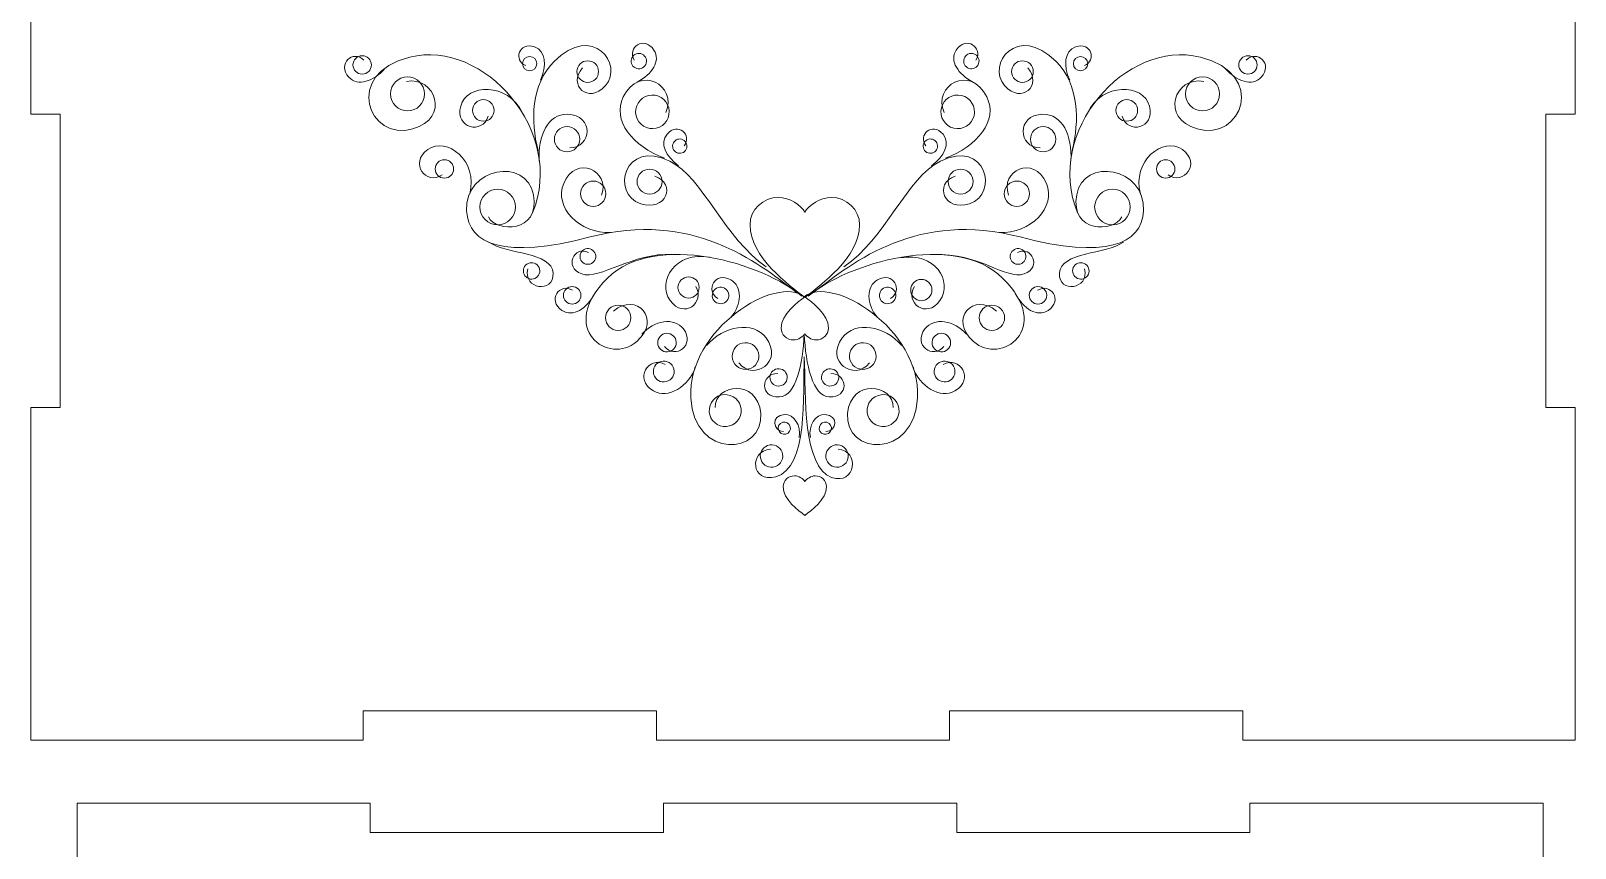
# Model space of a CAD drawing. Header units: millimetres. Extents: x 183 to 502, y -190 to 165.
# Drawn here: x 182.5 to 340.5, y -4.2 to 79.4 of the extents above; entities that cross this region are included whole.
import ezdxf

# ---------------------------------------------------------------- set-up
doc = ezdxf.new("R2010")
doc.units = ezdxf.units.MM
doc.header["$MEASUREMENT"] = 0
doc.layers.add('Camada 1', color=7, linetype='Continuous')

msp = doc.modelspace()

# ---------------------------------------------------------------- linework, layer by layer
at = {"layer": 'Camada 1', "color": 250, "lineweight": 20}
for points in [[(337.5123, 40.8585), (337.5123, 40.8585), (337.5123, 70.8585), (337.5123, 70.8585), (337.5123, 70.8585), (337.5123, 70.8585), (340.5123, 70.8585), (340.5123, 70.8585), (340.5123, 70.8585), (340.5123, 70.8585), (340.5123, 100.8585), (340.5123, 100.8585), (340.5123, 100.8585), (340.5123, 100.8585), (337.5123, 100.8585), (337.5123, 100.8585), (337.5123, 100.8585), (337.5123, 100.8585), (337.5123, 130.8585), (337.5123, 130.8585), (337.5123, 130.8585), (337.5123, 130.8585), (340.5123, 130.8585), (340.5123, 130.8585), (340.5123, 130.8585), (340.5123, 130.8585), (340.5123, 164.8585), (340.5123, 164.8585), (340.5123, 164.8585), (340.5123, 164.8585), (337.5123, 164.8585), (337.5123, 164.8585), (337.5123, 164.8585), (337.5123, 164.8585), (306.5123, 164.8585), (306.5123, 164.8585), (306.5123, 164.8585), (306.5123, 164.8585), (306.5123, 161.8585), (306.5123, 161.8585), (306.5123, 161.8585), (306.5123, 161.8585), (276.5123, 161.8585), (276.5123, 161.8585), (276.5123, 161.8585), (276.5123, 161.8585), (276.5123, 164.8585), (276.5123, 164.8585), (276.5123, 164.8585), (276.5123, 164.8585), (246.5123, 164.8585), (246.5123, 164.8585), (246.5123, 164.8585), (246.5123, 164.8585), (246.5123, 161.8585), (246.5123, 161.8585), (246.5123, 161.8585), (246.5123, 161.8585), (216.5123, 161.8585), (216.5123, 161.8585), (216.5123, 161.8585), (216.5123, 161.8585), (216.5123, 164.8585), (216.5123, 164.8585), (216.5123, 164.8585), (216.5123, 164.8585), (185.5123, 164.8585), (185.5123, 164.8585), (185.5123, 164.8585), (185.5123, 164.8585), (182.5123, 164.8585), (182.5123, 164.8585), (182.5123, 164.8585), (182.5123, 164.8585), (182.5123, 130.8585), (182.5123, 130.8585), (182.5123, 130.8585), (182.5123, 130.8585), (185.5123, 130.8585), (185.5123, 130.8585), (185.5123, 130.8585), (185.5123, 130.8585), (185.5123, 100.8585), (185.5123, 100.8585), (185.5123, 100.8585), (185.5123, 100.8585), (182.5123, 100.8585), (182.5123, 100.8585), (182.5123, 100.8585), (182.5123, 100.8585), (182.5123, 70.8585), (182.5123, 70.8585), (182.5123, 70.8585), (182.5123, 70.8585), (185.5123, 70.8585), (185.5123, 70.8585), (185.5123, 70.8585), (185.5123, 70.8585), (185.5123, 40.8585), (185.5123, 40.8585), (185.5123, 40.8585), (185.5123, 40.8585), (182.5123, 40.8585), (182.5123, 40.8585), (182.5123, 40.8585), (182.5123, 40.8585), (182.5123, 6.8585), (182.5123, 6.8585), (182.5123, 6.8585), (182.5123, 6.8585), (185.5123, 6.8585), (185.5123, 6.8585), (185.5123, 6.8585), (185.5123, 6.8585), (216.5123, 6.8585), (216.5123, 6.8585), (216.5123, 6.8585), (216.5123, 6.8585), (216.5123, 9.8585), (216.5123, 9.8585), (216.5123, 9.8585), (216.5123, 9.8585), (246.5123, 9.8585), (246.5123, 9.8585), (246.5123, 9.8585), (246.5123, 9.8585), (246.5123, 6.8585), (246.5123, 6.8585), (246.5123, 6.8585), (246.5123, 6.8585), (276.5123, 6.8585), (276.5123, 6.8585), (276.5123, 6.8585), (276.5123, 6.8585), (276.5123, 9.8585), (276.5123, 9.8585), (276.5123, 9.8585), (276.5123, 9.8585), (306.5123, 9.8585), (306.5123, 9.8585), (306.5123, 9.8585), (306.5123, 9.8585), (306.5123, 6.8585), (306.5123, 6.8585), (306.5123, 6.8585), (306.5123, 6.8585), (337.5123, 6.8585), (337.5123, 6.8585), (337.5123, 6.8585), (337.5123, 6.8585), (340.5123, 6.8585), (340.5123, 6.8585), (340.5123, 6.8585), (340.5123, 6.8585), (340.5123, 40.8585), (340.5123, 40.8585), (340.5123, 40.8585), (340.5123, 40.8585), (337.5123, 40.8585), (337.5123, 40.8585)], [(334.2402, -89.5848), (334.2402, -89.5848), (337.2402, -89.5848), (337.2402, -89.5848), (337.2402, -89.5848), (337.2402, -89.5848), (337.2402, -59.5848), (337.2402, -59.5848), (337.2402, -59.5848), (337.2402, -59.5848), (334.2402, -59.5848), (334.2402, -59.5848), (334.2402, -59.5848), (334.2402, -59.5848), (334.2402, -29.5848), (334.2402, -29.5848), (334.2402, -29.5848), (334.2402, -29.5848), (337.2402, -29.5848), (337.2402, -29.5848), (337.2402, -29.5848), (337.2402, -29.5848), (337.2402, 0.4152), (337.2402, 0.4152), (337.2402, 0.4152), (337.2402, 0.4152), (334.2402, 0.4152), (334.2402, 0.4152), (334.2402, 0.4152), (334.2402, 0.4152), (307.2402, 0.4152), (307.2402, 0.4152), (307.2402, 0.4152), (307.2402, 0.4152), (307.2402, -2.5848), (307.2402, -2.5848), (307.2402, -2.5848), (307.2402, -2.5848), (277.2402, -2.5848), (277.2402, -2.5848), (277.2402, -2.5848), (277.2402, -2.5848), (277.2402, 0.4152), (277.2402, 0.4152), (277.2402, 0.4152), (277.2402, 0.4152), (247.2402, 0.4152), (247.2402, 0.4152), (247.2402, 0.4152), (247.2402, 0.4152), (247.2402, -2.5848), (247.2402, -2.5848), (247.2402, -2.5848), (247.2402, -2.5848), (217.2402, -2.5848), (217.2402, -2.5848), (217.2402, -2.5848), (217.2402, -2.5848), (217.2402, 0.4152), (217.2402, 0.4152), (217.2402, 0.4152), (217.2402, 0.4152), (190.2402, 0.4152), (190.2402, 0.4152), (190.2402, 0.4152), (190.2402, 0.4152), (187.2402, 0.4152), (187.2402, 0.4152), (187.2402, 0.4152), (187.2402, 0.4152), (187.2402, -29.5848), (187.2402, -29.5848), (187.2402, -29.5848), (187.2402, -29.5848), (190.2402, -29.5848), (190.2402, -29.5848), (190.2402, -29.5848), (190.2402, -29.5848), (190.2402, -59.5848), (190.2402, -59.5848), (190.2402, -59.5848), (190.2402, -59.5848), (187.2402, -59.5848), (187.2402, -59.5848), (187.2402, -59.5848), (187.2402, -59.5848), (187.2402, -89.5848), (187.2402, -89.5848), (187.2402, -89.5848), (187.2402, -89.5848), (190.2402, -89.5848), (190.2402, -89.5848), (190.2402, -89.5848), (190.2402, -89.5848), (190.2402, -119.5849), (190.2402, -119.5849), (190.2402, -119.5849), (190.2402, -119.5849), (187.2402, -119.5849), (187.2402, -119.5849), (187.2402, -119.5849), (187.2402, -119.5849), (187.2402, -149.5849), (187.2402, -149.5849), (187.2402, -149.5849), (187.2402, -149.5849), (190.2402, -149.5849), (190.2402, -149.5849), (190.2402, -149.5849), (190.2402, -149.5849), (217.2402, -149.5849), (217.2402, -149.5849), (217.2402, -149.5849), (217.2402, -149.5849), (217.2402, -146.5849), (217.2402, -146.5849), (217.2402, -146.5849), (217.2402, -146.5849), (247.2402, -146.5849), (247.2402, -146.5849), (247.2402, -146.5849), (247.2402, -146.5849), (247.2402, -149.5849), (247.2402, -149.5849), (247.2402, -149.5849), (247.2402, -149.5849), (277.2402, -149.5849), (277.2402, -149.5849), (277.2402, -149.5849), (277.2402, -149.5849), (277.2402, -146.5849), (277.2402, -146.5849), (277.2402, -146.5849), (277.2402, -146.5849), (307.2402, -146.5849), (307.2402, -146.5849), (307.2402, -146.5849), (307.2402, -146.5849), (307.2402, -149.5849), (307.2402, -149.5849), (307.2402, -149.5849), (307.2402, -149.5849), (334.2402, -149.5849), (334.2402, -149.5849), (334.2402, -149.5849), (334.2402, -149.5849), (337.2402, -149.5849), (337.2402, -149.5849), (337.2402, -149.5849), (337.2402, -149.5849), (337.2402, -119.5849), (337.2402, -119.5849), (337.2402, -119.5849), (337.2402, -119.5849), (334.2402, -119.5849), (334.2402, -119.5849), (334.2402, -119.5849), (334.2402, -119.5849), (334.2402, -89.5848), (334.2402, -89.5848)]]:
    msp.add_open_spline(points, degree=3, knots=[0, 0, 0, 0, 0.02439024, 0.02439024, 0.02439024, 0.02439024, 0.04878049, 0.04878049, 0.04878049, 0.04878049, 0.07317073, 0.07317073, 0.07317073, 0.07317073, 0.09756098, 0.09756098, 0.09756098, 0.09756098, 0.12195122, 0.12195122, 0.12195122, 0.12195122, 0.14634146, 0.14634146, 0.14634146, 0.14634146, 0.17073171, 0.17073171, 0.17073171, 0.17073171, 0.19512195, 0.19512195, 0.19512195, 0.19512195, 0.2195122, 0.2195122, 0.2195122, 0.2195122, 0.24390244, 0.24390244, 0.24390244, 0.24390244, 0.26829268, 0.26829268, 0.26829268, 0.26829268, 0.29268293, 0.29268293, 0.29268293, 0.29268293, 0.31707317, 0.31707317, 0.31707317, 0.31707317, 0.34146341, 0.34146341, 0.34146341, 0.34146341, 0.36585366, 0.36585366, 0.36585366, 0.36585366, 0.3902439, 0.3902439, 0.3902439, 0.3902439, 0.41463415, 0.41463415, 0.41463415, 0.41463415, 0.43902439, 0.43902439, 0.43902439, 0.43902439, 0.46341463, 0.46341463, 0.46341463, 0.46341463, 0.48780488, 0.48780488, 0.48780488, 0.48780488, 0.51219512, 0.51219512, 0.51219512, 0.51219512, 0.53658537, 0.53658537, 0.53658537, 0.53658537, 0.56097561, 0.56097561, 0.56097561, 0.56097561, 0.58536585, 0.58536585, 0.58536585, 0.58536585, 0.6097561, 0.6097561, 0.6097561, 0.6097561, 0.63414634, 0.63414634, 0.63414634, 0.63414634, 0.65853659, 0.65853659, 0.65853659, 0.65853659, 0.68292683, 0.68292683, 0.68292683, 0.68292683, 0.70731707, 0.70731707, 0.70731707, 0.70731707, 0.73170732, 0.73170732, 0.73170732, 0.73170732, 0.75609756, 0.75609756, 0.75609756, 0.75609756, 0.7804878, 0.7804878, 0.7804878, 0.7804878, 0.80487805, 0.80487805, 0.80487805, 0.80487805, 0.82926829, 0.82926829, 0.82926829, 0.82926829, 0.85365854, 0.85365854, 0.85365854, 0.85365854, 0.87804878, 0.87804878, 0.87804878, 0.87804878, 0.90243902, 0.90243902, 0.90243902, 0.90243902, 0.92682927, 0.92682927, 0.92682927, 0.92682927, 0.95121951, 0.95121951, 0.95121951, 0.95121951, 1, 1, 1, 1], dxfattribs=at)
at = {"layer": 'Camada 1', "color": 175, "lineweight": 9}
for points, knots in [([(234.4039, 67.1656), (233.6407, 70.1738), (233.6594, 73.8582), (236.0484, 76.2567), (236.0484, 76.2567), (240.0101, 80.2341), (243.2063, 75.9275), (241.3047, 73.7938), (241.3047, 73.7938), (239.5371, 71.8105), (237.4227, 73.8486), (238.94, 75.612)], [0, 0, 0, 0, 0.25, 0.25, 0.25, 0.25, 0.5, 0.5, 0.5, 0.5, 1, 1, 1, 1]), ([(289.0436, 67.1656), (289.8063, 70.1738), (289.7879, 73.8582), (287.3988, 76.2567), (287.3988, 76.2567), (283.4373, 80.2341), (280.2409, 75.9275), (282.1423, 73.7938), (282.1423, 73.7938), (283.9099, 71.8105), (286.0245, 73.8486), (284.5072, 75.612)], [0, 0, 0, 0, 0.25, 0.25, 0.25, 0.25, 0.5, 0.5, 0.5, 0.5, 1, 1, 1, 1]), ([(218.7333, 75.5251), (217.561, 74.2239), (215.9707, 73.6514), (215.0565, 74.6425), (215.0565, 74.6425), (213.7801, 76.0264), (215.5161, 77.4738), (216.5945, 76.3975)], [0, 0, 0, 0, 0.33333333, 0.33333333, 0.33333333, 0.33333333, 1, 1, 1, 1]), ([(233.844, 60.7801), (237.251, 69.0512), (228.9122, 78.5765), (221.2802, 76.6984), (221.2802, 76.6984), (214.3929, 75.0033), (217.0396, 68.0423), (221.5931, 69.35), (221.5931, 69.35), (225.467, 70.4627), (223.8669, 74.7814), (220.9385, 74.2122)], [0, 0, 0, 0, 0.25, 0.25, 0.25, 0.25, 0.5, 0.5, 0.5, 0.5, 1, 1, 1, 1]), ([(234.6427, 74.3546), (235.3061, 75.8044), (235.2095, 77.3401), (234.0509, 77.7455), (234.0509, 77.7455), (232.4332, 78.3118), (231.8516, 76.338), (233.1407, 75.8262)], [0, 0, 0, 0, 0.33333333, 0.33333333, 0.33333333, 0.33333333, 1, 1, 1, 1]), ([(244.5505, 74.1492), (246.0623, 74.9477), (246.9845, 76.316), (246.2647, 77.4184), (246.2647, 77.4184), (245.2601, 78.9573), (243.475, 77.6601), (244.236, 76.382)], [0, 0, 0, 0, 0.33333333, 0.33333333, 0.33333333, 0.33333333, 1, 1, 1, 1]), ([(278.8969, 74.1492), (277.3851, 74.9477), (276.4627, 76.316), (277.1823, 77.4184), (277.1823, 77.4184), (278.1872, 78.9573), (279.9723, 77.6601), (279.2113, 76.382)], [0, 0, 0, 0, 0.33333333, 0.33333333, 0.33333333, 0.33333333, 1, 1, 1, 1]), ([(289.6031, 60.7801), (286.1962, 69.0512), (294.5352, 78.5765), (302.1669, 76.6984), (302.1669, 76.6984), (309.0546, 75.0033), (306.4077, 68.0423), (301.8541, 69.35), (301.8541, 69.35), (297.9802, 70.4627), (299.5804, 74.7814), (302.5087, 74.2122)], [0, 0, 0, 0, 0.25, 0.25, 0.25, 0.25, 0.5, 0.5, 0.5, 0.5, 1, 1, 1, 1]), ([(288.8045, 74.3546), (288.1411, 75.8044), (288.2375, 77.3401), (289.3963, 77.7455), (289.3963, 77.7455), (291.014, 78.3118), (291.5958, 76.338), (290.3067, 75.8262)], [0, 0, 0, 0, 0.33333333, 0.33333333, 0.33333333, 0.33333333, 1, 1, 1, 1]), ([(304.7138, 75.5251), (305.886, 74.2239), (307.4763, 73.6514), (308.3907, 74.6425), (308.3907, 74.6425), (309.6674, 76.0264), (307.9313, 77.4738), (306.8527, 76.3975)], [0, 0, 0, 0, 0.33333333, 0.33333333, 0.33333333, 0.33333333, 1, 1, 1, 1]), ([(216.4088, 74.9637), (216.9268, 74.9637), (217.3492, 75.3863), (217.3492, 75.9042), (217.3492, 75.9042), (217.3492, 76.4222), (216.9268, 76.8446), (216.4088, 76.8446), (216.4088, 76.8446), (215.8908, 76.8446), (215.4683, 76.4222), (215.4683, 75.9042), (215.4683, 75.9042), (215.4683, 75.3863), (215.8908, 74.9637), (216.4088, 74.9637)], [0, 0, 0, 0, 0.2, 0.2, 0.2, 0.2, 0.4, 0.4, 0.4, 0.4, 0.6, 0.6, 0.6, 0.6, 1, 1, 1, 1]), ([(233.5401, 75.2988), (233.9436, 75.2988), (234.2728, 75.6279), (234.2728, 76.0314), (234.2728, 76.0314), (234.2728, 76.435), (233.9436, 76.7641), (233.5401, 76.7641), (233.5401, 76.7641), (233.1366, 76.7641), (232.8074, 76.435), (232.8074, 76.0314), (232.8074, 76.0314), (232.8074, 75.6279), (233.1366, 75.2988), (233.5401, 75.2988)], [0, 0, 0, 0, 0.2, 0.2, 0.2, 0.2, 0.4, 0.4, 0.4, 0.4, 0.6, 0.6, 0.6, 0.6, 1, 1, 1, 1]), ([(239.4851, 74.1072), (240.0952, 74.1072), (240.593, 74.6049), (240.593, 75.2151), (240.593, 75.2151), (240.593, 75.8254), (240.0952, 76.323), (239.4851, 76.323), (239.4851, 76.323), (238.8749, 76.323), (238.3771, 75.8254), (238.3771, 75.2151), (238.3771, 75.2151), (238.3771, 74.6049), (238.8749, 74.1072), (239.4851, 74.1072)], [0, 0, 0, 0, 0.2, 0.2, 0.2, 0.2, 0.4, 0.4, 0.4, 0.4, 0.6, 0.6, 0.6, 0.6, 1, 1, 1, 1]), ([(247.3561, 66.3506), (244.0956, 67.596), (241.937, 70.2184), (243.1234, 72.6293), (243.1234, 72.6293), (244.7799, 75.9955), (248.7168, 73.8069), (247.4899, 71.0295)], [0, 0, 0, 0, 0.33333333, 0.33333333, 0.33333333, 0.33333333, 1, 1, 1, 1]), ([(245.1887, 76.9181), (244.8447, 77.1827), (244.3515, 77.1183), (244.0869, 76.7745), (244.0869, 76.7745), (243.8223, 76.4306), (243.8866, 75.9373), (244.2305, 75.6727), (244.2305, 75.6727), (244.5744, 75.4082), (245.0678, 75.4723), (245.3324, 75.8164), (245.3324, 75.8164), (245.5969, 76.1603), (245.5327, 76.6535), (245.1887, 76.9181)], [0, 0, 0, 0, 0.2, 0.2, 0.2, 0.2, 0.4, 0.4, 0.4, 0.4, 0.6, 0.6, 0.6, 0.6, 1, 1, 1, 1]), ([(276.0913, 66.3506), (279.3515, 67.596), (281.5104, 70.2184), (280.3237, 72.6293), (280.3237, 72.6293), (278.6674, 75.9955), (274.7306, 73.8069), (275.9574, 71.0295)], [0, 0, 0, 0, 0.33333333, 0.33333333, 0.33333333, 0.33333333, 1, 1, 1, 1]), ([(278.2585, 76.9181), (278.6024, 77.1827), (279.0957, 77.1183), (279.3603, 76.7745), (279.3603, 76.7745), (279.6249, 76.4306), (279.5607, 75.9373), (279.2168, 75.6727), (279.2168, 75.6727), (278.873, 75.4082), (278.3797, 75.4723), (278.1147, 75.8164), (278.1147, 75.8164), (277.8501, 76.1603), (277.9147, 76.6535), (278.2585, 76.9181)], [0, 0, 0, 0, 0.2, 0.2, 0.2, 0.2, 0.4, 0.4, 0.4, 0.4, 0.6, 0.6, 0.6, 0.6, 1, 1, 1, 1]), ([(283.9621, 74.1072), (284.5725, 74.1072), (285.0702, 74.6049), (285.0702, 75.2151), (285.0702, 75.2151), (285.0702, 75.8254), (284.5725, 76.323), (283.9621, 76.323), (283.9621, 76.323), (283.3521, 76.323), (282.8544, 75.8254), (282.8544, 75.2151), (282.8544, 75.2151), (282.8544, 74.6049), (283.3521, 74.1072), (283.9621, 74.1072)], [0, 0, 0, 0, 0.2, 0.2, 0.2, 0.2, 0.4, 0.4, 0.4, 0.4, 0.6, 0.6, 0.6, 0.6, 1, 1, 1, 1]), ([(289.9071, 75.2988), (290.3107, 75.2988), (290.6398, 75.6279), (290.6398, 76.0314), (290.6398, 76.0314), (290.6398, 76.435), (290.3107, 76.7641), (289.9071, 76.7641), (289.9071, 76.7641), (289.5038, 76.7641), (289.1747, 76.435), (289.1747, 76.0314), (289.1747, 76.0314), (289.1747, 75.6279), (289.5038, 75.2988), (289.9071, 75.2988)], [0, 0, 0, 0, 0.2, 0.2, 0.2, 0.2, 0.4, 0.4, 0.4, 0.4, 0.6, 0.6, 0.6, 0.6, 1, 1, 1, 1]), ([(307.0384, 74.9637), (307.5564, 74.9637), (307.9792, 75.3863), (307.9792, 75.9042), (307.9792, 75.9042), (307.9792, 76.4222), (307.5564, 76.8446), (307.0384, 76.8446), (307.0384, 76.8446), (306.5204, 76.8446), (306.098, 76.4222), (306.098, 75.9042), (306.098, 75.9042), (306.098, 75.3863), (306.5204, 74.9637), (307.0384, 74.9637)], [0, 0, 0, 0, 0.2, 0.2, 0.2, 0.2, 0.4, 0.4, 0.4, 0.4, 0.6, 0.6, 0.6, 0.6, 1, 1, 1, 1]), ([(221.0517, 71.1945), (222.0112, 71.1945), (222.7936, 71.977), (222.7936, 72.9364), (222.7936, 72.9364), (222.7936, 73.8958), (222.0112, 74.6784), (221.0517, 74.6784), (221.0517, 74.6784), (220.0923, 74.6784), (219.3099, 73.8958), (219.3099, 72.9364), (219.3099, 72.9364), (219.3099, 71.977), (220.0923, 71.1945), (221.0517, 71.1945)], [0, 0, 0, 0, 0.2, 0.2, 0.2, 0.2, 0.4, 0.4, 0.4, 0.4, 0.6, 0.6, 0.6, 0.6, 1, 1, 1, 1]), ([(302.3956, 71.1945), (303.3551, 71.1945), (304.1376, 71.977), (304.1376, 72.9364), (304.1376, 72.9364), (304.1376, 73.8958), (303.3551, 74.6784), (302.3956, 74.6784), (302.3956, 74.6784), (301.4361, 74.6784), (300.6535, 73.8958), (300.6535, 72.9364), (300.6535, 72.9364), (300.6535, 71.977), (301.4361, 71.1945), (302.3956, 71.1945)], [0, 0, 0, 0, 0.2, 0.2, 0.2, 0.2, 0.4, 0.4, 0.4, 0.4, 0.6, 0.6, 0.6, 0.6, 1, 1, 1, 1]), ([(232.8073, 70.994), (231.3475, 74.1419), (227.0767, 74.0149), (226.4876, 71.6816), (226.4876, 71.6816), (225.8984, 69.3484), (228.7316, 68.7822), (229.286, 70.6492)], [0, 0, 0, 0, 0.33333333, 0.33333333, 0.33333333, 0.33333333, 1, 1, 1, 1]), ([(244.4376, 70.7053), (244.2178, 71.6278), (244.7874, 72.5536), (245.7098, 72.7733), (245.7098, 72.7733), (246.6323, 72.9931), (247.5581, 72.4235), (247.7778, 71.5011), (247.7778, 71.5011), (247.9976, 70.5786), (247.4282, 69.6528), (246.5057, 69.4331), (246.5057, 69.4331), (245.5832, 69.2133), (244.6574, 69.7829), (244.4376, 70.7053)], [0, 0, 0, 0, 0.2, 0.2, 0.2, 0.2, 0.4, 0.4, 0.4, 0.4, 0.6, 0.6, 0.6, 0.6, 1, 1, 1, 1]), ([(279.0096, 70.7053), (279.2296, 71.6278), (278.6598, 72.5536), (277.7374, 72.7733), (277.7374, 72.7733), (276.8149, 72.9931), (275.8893, 72.4235), (275.6694, 71.5011), (275.6694, 71.5011), (275.4494, 70.5786), (276.0192, 69.6528), (276.9416, 69.4331), (276.9416, 69.4331), (277.8641, 69.2133), (278.7901, 69.7829), (279.0096, 70.7053)], [0, 0, 0, 0, 0.2, 0.2, 0.2, 0.2, 0.4, 0.4, 0.4, 0.4, 0.6, 0.6, 0.6, 0.6, 1, 1, 1, 1]), ([(290.6398, 70.994), (292.0998, 74.1419), (296.3705, 74.0149), (296.9598, 71.6816), (296.9598, 71.6816), (297.5491, 69.3484), (294.7157, 68.7822), (294.1614, 70.6492)], [0, 0, 0, 0, 0.33333333, 0.33333333, 0.33333333, 0.33333333, 1, 1, 1, 1]), ([(228.8055, 70.1475), (229.4157, 70.1475), (229.9134, 70.6452), (229.9134, 71.2554), (229.9134, 71.2554), (229.9134, 71.8656), (229.4157, 72.3633), (228.8055, 72.3633), (228.8055, 72.3633), (228.1953, 72.3633), (227.6975, 71.8656), (227.6975, 71.2554), (227.6975, 71.2554), (227.6975, 70.6452), (228.1953, 70.1475), (228.8055, 70.1475)], [0, 0, 0, 0, 0.2, 0.2, 0.2, 0.2, 0.4, 0.4, 0.4, 0.4, 0.6, 0.6, 0.6, 0.6, 1, 1, 1, 1]), ([(294.6419, 70.1475), (295.252, 70.1475), (295.7497, 70.6452), (295.7497, 71.2554), (295.7497, 71.2554), (295.7497, 71.8656), (295.252, 72.3633), (294.6419, 72.3633), (294.6419, 72.3633), (294.0315, 72.3633), (293.5339, 71.8656), (293.5339, 71.2554), (293.5339, 71.2554), (293.5339, 70.6452), (294.0315, 70.1475), (294.6419, 70.1475)], [0, 0, 0, 0, 0.2, 0.2, 0.2, 0.2, 0.4, 0.4, 0.4, 0.4, 0.6, 0.6, 0.6, 0.6, 1, 1, 1, 1]), ([(234.5254, 66.0687), (234.3688, 68.6519), (235.4129, 70.9205), (237.4045, 70.857), (237.4045, 70.857), (240.1849, 70.7683), (239.9113, 67.4396), (237.6601, 67.4183)], [0, 0, 0, 0, 0.33333333, 0.33333333, 0.33333333, 0.33333333, 1, 1, 1, 1]), ([(237.3701, 67.0065), (238.0841, 67.0065), (238.6665, 67.5888), (238.6665, 68.3029), (238.6665, 68.3029), (238.6665, 69.0171), (238.0841, 69.5994), (237.3701, 69.5994), (237.3701, 69.5994), (236.6559, 69.5994), (236.0736, 69.0171), (236.0736, 68.3029), (236.0736, 68.3029), (236.0736, 67.5888), (236.6559, 67.0065), (237.3701, 67.0065)], [0, 0, 0, 0, 0.2, 0.2, 0.2, 0.2, 0.4, 0.4, 0.4, 0.4, 0.6, 0.6, 0.6, 0.6, 1, 1, 1, 1]), ([(248.7857, 65.593), (247.4873, 66.5186), (246.805, 67.8974), (247.6067, 68.827), (247.6067, 68.827), (248.7259, 70.1248), (250.215, 68.7045), (249.3531, 67.6175)], [0, 0, 0, 0, 0.33333333, 0.33333333, 0.33333333, 0.33333333, 1, 1, 1, 1]), ([(274.6616, 65.593), (275.9598, 66.5186), (276.6424, 67.8974), (275.8407, 68.827), (275.8407, 68.827), (274.7214, 70.1248), (273.2324, 68.7045), (274.0943, 67.6175)], [0, 0, 0, 0, 0.33333333, 0.33333333, 0.33333333, 0.33333333, 1, 1, 1, 1]), ([(288.9221, 66.0687), (289.0783, 68.6519), (288.0343, 70.9205), (286.0428, 70.857), (286.0428, 70.857), (283.2624, 70.7683), (283.5357, 67.4396), (285.787, 67.4183)], [0, 0, 0, 0, 0.33333333, 0.33333333, 0.33333333, 0.33333333, 1, 1, 1, 1]), ([(286.0771, 67.0065), (286.7911, 67.0065), (287.3737, 67.5888), (287.3737, 68.3029), (287.3737, 68.3029), (287.3737, 69.0171), (286.7911, 69.5994), (286.0771, 69.5994), (286.0771, 69.5994), (285.363, 69.5994), (284.7809, 69.0171), (284.7809, 68.3029), (284.7809, 68.3029), (284.7809, 67.5888), (285.363, 67.0065), (286.0771, 67.0065)], [0, 0, 0, 0, 0.2, 0.2, 0.2, 0.2, 0.4, 0.4, 0.4, 0.4, 0.6, 0.6, 0.6, 0.6, 1, 1, 1, 1]), ([(227.4089, 62.7167), (228.3239, 66.0639), (225.072, 68.6427), (223.1167, 67.2398), (223.1167, 67.2398), (221.1615, 65.8368), (222.9613, 63.5767), (224.5892, 64.6458)], [0, 0, 0, 0, 0.33333333, 0.33333333, 0.33333333, 0.33333333, 1, 1, 1, 1]), ([(257.7499, 55.2673), (253.4728, 58.1278), (251.3131, 64.3763), (247.8736, 66.0585), (247.8736, 66.0585), (243.2023, 68.3433), (241.8414, 62.7414), (244.903, 61.7054), (244.903, 61.7054), (247.4859, 60.8314), (248.6195, 63.7759), (246.3542, 64.5304)], [0, 0, 0, 0, 0.25, 0.25, 0.25, 0.25, 0.5, 0.5, 0.5, 0.5, 1, 1, 1, 1]), ([(248.5391, 68.2311), (248.8897, 68.4331), (249.3376, 68.3124), (249.5396, 67.9618), (249.5396, 67.9618), (249.7416, 67.6111), (249.6208, 67.1633), (249.2702, 66.9613), (249.2702, 66.9613), (248.9196, 66.7594), (248.4717, 66.88), (248.2697, 67.2308), (248.2697, 67.2308), (248.0677, 67.5814), (248.1885, 68.0293), (248.5391, 68.2311)], [0, 0, 0, 0, 0.2, 0.2, 0.2, 0.2, 0.4, 0.4, 0.4, 0.4, 0.6, 0.6, 0.6, 0.6, 1, 1, 1, 1]), ([(265.6971, 55.2673), (269.9746, 58.1278), (272.1342, 64.3763), (275.5737, 66.0585), (275.5737, 66.0585), (280.2449, 68.3433), (281.606, 62.7414), (278.5443, 61.7054), (278.5443, 61.7054), (275.9614, 60.8314), (274.8278, 63.7759), (277.093, 64.5304)], [0, 0, 0, 0, 0.25, 0.25, 0.25, 0.25, 0.5, 0.5, 0.5, 0.5, 1, 1, 1, 1]), ([(274.9083, 68.2311), (274.5576, 68.4331), (274.1094, 68.3124), (273.9078, 67.9618), (273.9078, 67.9618), (273.7058, 67.6111), (273.8265, 67.1633), (274.1771, 66.9613), (274.1771, 66.9613), (274.5278, 66.7594), (274.9756, 66.88), (275.1776, 67.2308), (275.1776, 67.2308), (275.3793, 67.5814), (275.259, 68.0293), (274.9083, 68.2311)], [0, 0, 0, 0, 0.2, 0.2, 0.2, 0.2, 0.4, 0.4, 0.4, 0.4, 0.6, 0.6, 0.6, 0.6, 1, 1, 1, 1]), ([(296.0382, 62.7167), (295.1233, 66.0639), (298.3752, 68.6427), (300.3303, 67.2398), (300.3303, 67.2398), (302.2855, 65.8368), (300.4862, 63.5767), (298.858, 64.6458)], [0, 0, 0, 0, 0.33333333, 0.33333333, 0.33333333, 0.33333333, 1, 1, 1, 1]), ([(260.8607, 52.6215), (256.7621, 55.7964), (250.1385, 61.0322), (239.7257, 58.3049), (239.7257, 58.3049), (230.9707, 56.012), (227.2815, 57.5381), (227.0994, 60.974), (227.0994, 60.974), (226.862, 65.4518), (233.249, 66.5229), (233.9343, 62.6105), (233.9343, 62.6105), (234.6194, 58.6982), (230.1449, 58.7484), (229.3216, 60.3524)], [0, 0, 0, 0, 0.2, 0.2, 0.2, 0.2, 0.4, 0.4, 0.4, 0.4, 0.6, 0.6, 0.6, 0.6, 1, 1, 1, 1]), ([(241.8719, 58.7564), (238.63, 58.593), (235.994, 61.3697), (237.0308, 63.7861), (237.0308, 63.7861), (238.3163, 66.7825), (241.8319, 65.061), (240.8927, 62.5951)], [0, 0, 0, 0, 0.33333333, 0.33333333, 0.33333333, 0.33333333, 1, 1, 1, 1]), ([(262.5868, 52.6215), (266.6853, 55.7964), (273.3089, 61.0322), (283.7214, 58.3049), (283.7214, 58.3049), (292.4763, 56.012), (296.1656, 57.5381), (296.3478, 60.974), (296.3478, 60.974), (296.5853, 65.4518), (290.1984, 66.5229), (289.513, 62.6105), (289.513, 62.6105), (288.8281, 58.6982), (293.3023, 58.7484), (294.1256, 60.3524)], [0, 0, 0, 0, 0.2, 0.2, 0.2, 0.2, 0.4, 0.4, 0.4, 0.4, 0.6, 0.6, 0.6, 0.6, 1, 1, 1, 1]), ([(281.5753, 58.7564), (284.8172, 58.593), (287.4534, 61.3697), (286.4166, 63.7861), (286.4166, 63.7861), (285.1307, 66.7825), (281.6151, 65.061), (282.5547, 62.5951)], [0, 0, 0, 0, 0.33333333, 0.33333333, 0.33333333, 0.33333333, 1, 1, 1, 1]), ([(224.8268, 64.326), (225.3448, 64.326), (225.7673, 64.7486), (225.7673, 65.2666), (225.7673, 65.2666), (225.7673, 65.7846), (225.3448, 66.2069), (224.8268, 66.2069), (224.8268, 66.2069), (224.3087, 66.2069), (223.8862, 65.7846), (223.8862, 65.2666), (223.8862, 65.2666), (223.8862, 64.7486), (224.3087, 64.326), (224.8268, 64.326)], [0, 0, 0, 0, 0.2, 0.2, 0.2, 0.2, 0.4, 0.4, 0.4, 0.4, 0.6, 0.6, 0.6, 0.6, 1, 1, 1, 1]), ([(245.811, 62.6886), (246.5145, 62.6886), (247.0883, 63.2624), (247.0883, 63.9659), (247.0883, 63.9659), (247.0883, 64.6695), (246.5145, 65.2433), (245.811, 65.2433), (245.811, 65.2433), (245.1075, 65.2433), (244.5336, 64.6695), (244.5336, 63.9659), (244.5336, 63.9659), (244.5336, 63.2624), (245.1075, 62.6886), (245.811, 62.6886)], [0, 0, 0, 0, 0.2, 0.2, 0.2, 0.2, 0.4, 0.4, 0.4, 0.4, 0.6, 0.6, 0.6, 0.6, 1, 1, 1, 1]), ([(277.6366, 62.6886), (278.3398, 62.6886), (278.9136, 63.2624), (278.9136, 63.9659), (278.9136, 63.9659), (278.9136, 64.6695), (278.3398, 65.2433), (277.6366, 65.2433), (277.6366, 65.2433), (276.9328, 65.2433), (276.3591, 64.6695), (276.3591, 63.9659), (276.3591, 63.9659), (276.3591, 63.2624), (276.9328, 62.6886), (277.6366, 62.6886)], [0, 0, 0, 0, 0.2, 0.2, 0.2, 0.2, 0.4, 0.4, 0.4, 0.4, 0.6, 0.6, 0.6, 0.6, 1, 1, 1, 1]), ([(298.6206, 64.326), (299.1386, 64.326), (299.5609, 64.7486), (299.5609, 65.2666), (299.5609, 65.2666), (299.5609, 65.7846), (299.1386, 66.2069), (298.6206, 66.2069), (298.6206, 66.2069), (298.1026, 66.2069), (297.6802, 65.7846), (297.6802, 65.2666), (297.6802, 65.2666), (297.6802, 64.7486), (298.1026, 64.326), (298.6206, 64.326)], [0, 0, 0, 0, 0.2, 0.2, 0.2, 0.2, 0.4, 0.4, 0.4, 0.4, 0.6, 0.6, 0.6, 0.6, 1, 1, 1, 1]), ([(240.0505, 61.4364), (240.7646, 61.4364), (241.3469, 62.0188), (241.3469, 62.7328), (241.3469, 62.7328), (241.3469, 63.4468), (240.7646, 64.0292), (240.0505, 64.0292), (240.0505, 64.0292), (239.3364, 64.0292), (238.754, 63.4468), (238.754, 62.7328), (238.754, 62.7328), (238.754, 62.0188), (239.3364, 61.4364), (240.0505, 61.4364)], [0, 0, 0, 0, 0.2, 0.2, 0.2, 0.2, 0.4, 0.4, 0.4, 0.4, 0.6, 0.6, 0.6, 0.6, 1, 1, 1, 1]), ([(283.3966, 61.4364), (284.1111, 61.4364), (284.6933, 62.0188), (284.6933, 62.7328), (284.6933, 62.7328), (284.6933, 63.4468), (284.1111, 64.0292), (283.3966, 64.0292), (283.3966, 64.0292), (282.6826, 64.0292), (282.1005, 63.4468), (282.1005, 62.7328), (282.1005, 62.7328), (282.1005, 62.0188), (282.6826, 61.4364), (283.3966, 61.4364)], [0, 0, 0, 0, 0.2, 0.2, 0.2, 0.2, 0.4, 0.4, 0.4, 0.4, 0.6, 0.6, 0.6, 0.6, 1, 1, 1, 1]), ([(230.2731, 59.5517), (231.2765, 59.5517), (232.0949, 60.3702), (232.0949, 61.3735), (232.0949, 61.3735), (232.0949, 62.377), (231.2765, 63.1952), (230.2731, 63.1952), (230.2731, 63.1952), (229.2697, 63.1952), (228.4513, 62.377), (228.4513, 61.3735), (228.4513, 61.3735), (228.4513, 60.3702), (229.2697, 59.5517), (230.2731, 59.5517)], [0, 0, 0, 0, 0.2, 0.2, 0.2, 0.2, 0.4, 0.4, 0.4, 0.4, 0.6, 0.6, 0.6, 0.6, 1, 1, 1, 1]), ([(261.699, 60.8505), (262.1122, 61.5323), (263.2638, 62.3567), (264.4006, 62.3567), (264.4006, 62.3567), (265.9649, 62.3567), (267.3053, 61.1174), (267.3053, 59.5535), (267.3053, 59.5535), (267.3053, 56.222), (263.3016, 53.3925), (261.699, 52.1189), (261.699, 52.1189), (260.0964, 53.3925), (256.0926, 56.222), (256.0926, 59.5535), (256.0926, 59.5535), (256.0926, 61.1174), (257.4335, 62.3567), (258.9974, 62.3567), (258.9974, 62.3567), (260.1502, 62.3567), (261.2941, 61.538), (261.699, 60.8505)], [0, 0, 0, 0, 0.14285714, 0.14285714, 0.14285714, 0.14285714, 0.28571429, 0.28571429, 0.28571429, 0.28571429, 0.42857143, 0.42857143, 0.42857143, 0.42857143, 0.57142857, 0.57142857, 0.57142857, 0.57142857, 0.71428571, 0.71428571, 0.71428571, 0.71428571, 1, 1, 1, 1]), ([(293.1741, 59.5517), (294.1777, 59.5517), (294.9962, 60.3702), (294.9962, 61.3735), (294.9962, 61.3735), (294.9962, 62.377), (294.1777, 63.1952), (293.1741, 63.1952), (293.1741, 63.1952), (292.1707, 63.1952), (291.3523, 62.377), (291.3523, 61.3735), (291.3523, 61.3735), (291.3523, 60.3702), (292.1707, 59.5517), (293.1741, 59.5517)], [0, 0, 0, 0, 0.2, 0.2, 0.2, 0.2, 0.4, 0.4, 0.4, 0.4, 0.6, 0.6, 0.6, 0.6, 1, 1, 1, 1]), ([(261.3902, 52.237), (257.5129, 55.5864), (246.422, 58.9487), (241.5104, 54.0982), (241.5104, 54.0982), (236.2589, 48.9123), (241.6856, 45.1245), (244.5015, 47.6127), (244.5015, 47.6127), (247.119, 49.9253), (244.4514, 52.7167), (242.1245, 50.7318)], [0, 0, 0, 0, 0.25, 0.25, 0.25, 0.25, 0.5, 0.5, 0.5, 0.5, 1, 1, 1, 1]), ([(262.0572, 52.237), (265.9342, 55.5864), (277.0249, 58.9487), (281.9367, 54.0982), (281.9367, 54.0982), (287.1884, 48.9123), (281.7618, 45.1245), (278.9459, 47.6127), (278.9459, 47.6127), (276.3284, 49.9253), (278.9957, 52.7167), (281.3227, 50.7318)], [0, 0, 0, 0, 0.25, 0.25, 0.25, 0.25, 0.5, 0.5, 0.5, 0.5, 1, 1, 1, 1]), ([(229.38, 57.7718), (231.1247, 56.5272), (235.8347, 56.7842), (235.9415, 54.6055), (235.9415, 54.6055), (236.0457, 52.4833), (232.835, 52.957), (233.3585, 55.0523)], [0, 0, 0, 0, 0.33333333, 0.33333333, 0.33333333, 0.33333333, 1, 1, 1, 1]), ([(248.1687, 56.5166), (244.0629, 56.7326), (240.7345, 53.8782), (238.8716, 54.5319), (238.8716, 54.5319), (236.9966, 55.1898), (238.1165, 57.4558), (239.5485, 56.7236)], [0, 0, 0, 0, 0.33333333, 0.33333333, 0.33333333, 0.33333333, 1, 1, 1, 1]), ([(238.9883, 56.9346), (238.6444, 56.6519), (238.5948, 56.1441), (238.8776, 55.8002), (238.8776, 55.8002), (239.1602, 55.4565), (239.6681, 55.4067), (240.012, 55.6894), (240.012, 55.6894), (240.3557, 55.9722), (240.4053, 56.48), (240.1227, 56.8239), (240.1227, 56.8239), (239.84, 57.1677), (239.3322, 57.2173), (238.9883, 56.9346)], [0, 0, 0, 0, 0.2, 0.2, 0.2, 0.2, 0.4, 0.4, 0.4, 0.4, 0.6, 0.6, 0.6, 0.6, 1, 1, 1, 1]), ([(274.8445, 56.5166), (279.5312, 56.7089), (282.279, 53.8782), (284.1418, 54.5319), (284.1418, 54.5319), (286.0165, 55.1898), (284.8969, 57.4558), (283.4648, 56.7236)], [0, 0, 0, 0, 0.33333333, 0.33333333, 0.33333333, 0.33333333, 1, 1, 1, 1]), ([(284.025, 56.9346), (284.3689, 56.6519), (284.4183, 56.1441), (284.1358, 55.8002), (284.1358, 55.8002), (283.8533, 55.4565), (283.3453, 55.4067), (283.0014, 55.6894), (283.0014, 55.6894), (282.6575, 55.9722), (282.6081, 56.48), (282.8906, 56.8239), (282.8906, 56.8239), (283.1731, 57.1677), (283.6812, 57.2173), (284.025, 56.9346)], [0, 0, 0, 0, 0.2, 0.2, 0.2, 0.2, 0.4, 0.4, 0.4, 0.4, 0.6, 0.6, 0.6, 0.6, 1, 1, 1, 1]), ([(294.3036, 57.7718), (292.5592, 56.5272), (287.849, 56.7842), (287.7423, 54.6055), (287.7423, 54.6055), (287.6382, 52.4833), (290.849, 52.957), (290.3255, 55.0523)], [0, 0, 0, 0, 0.33333333, 0.33333333, 0.33333333, 0.33333333, 1, 1, 1, 1]), ([(234.4299, 55.3241), (234.1606, 55.7026), (233.6354, 55.7911), (233.2569, 55.5219), (233.2569, 55.5219), (232.8784, 55.2525), (232.7898, 54.7274), (233.0591, 54.3488), (233.0591, 54.3488), (233.3283, 53.9703), (233.8535, 53.8817), (234.2321, 54.151), (234.2321, 54.151), (234.6107, 54.4203), (234.6992, 54.9455), (234.4299, 55.3241)], [0, 0, 0, 0, 0.2, 0.2, 0.2, 0.2, 0.4, 0.4, 0.4, 0.4, 0.6, 0.6, 0.6, 0.6, 1, 1, 1, 1]), ([(251.9292, 56.2457), (248.4852, 56.8781), (246.5422, 53.7916), (247.9179, 51.817), (247.9179, 51.817), (249.2934, 49.8425), (251.5785, 51.6106), (250.5321, 53.2533)], [0, 0, 0, 0, 0.33333333, 0.33333333, 0.33333333, 0.33333333, 1, 1, 1, 1]), ([(271.5194, 56.1698), (274.9633, 56.8021), (276.905, 53.7916), (275.5295, 51.817), (275.5295, 51.817), (274.154, 49.8425), (271.8689, 51.6106), (272.9152, 53.2533)], [0, 0, 0, 0, 0.33333333, 0.33333333, 0.33333333, 0.33333333, 1, 1, 1, 1]), ([(289.254, 55.3241), (289.5234, 55.7026), (290.0481, 55.7911), (290.4271, 55.5219), (290.4271, 55.5219), (290.8056, 55.2525), (290.8941, 54.7274), (290.6247, 54.3488), (290.6247, 54.3488), (290.3554, 53.9703), (289.8302, 53.8817), (289.4517, 54.151), (289.4517, 54.151), (289.0731, 54.4203), (288.9846, 54.9455), (289.254, 55.3241)], [0, 0, 0, 0, 0.2, 0.2, 0.2, 0.2, 0.4, 0.4, 0.4, 0.4, 0.6, 0.6, 0.6, 0.6, 1, 1, 1, 1]), ([(249.8068, 52.0549), (250.4051, 52.0549), (250.893, 52.5428), (250.893, 53.1411), (250.893, 53.1411), (250.893, 53.7394), (250.4051, 54.2273), (249.8068, 54.2273), (249.8068, 54.2273), (249.2085, 54.2273), (248.7208, 53.7394), (248.7208, 53.1411), (248.7208, 53.1411), (248.7208, 52.5428), (249.2085, 52.0549), (249.8068, 52.0549)], [0, 0, 0, 0, 0.2, 0.2, 0.2, 0.2, 0.4, 0.4, 0.4, 0.4, 0.6, 0.6, 0.6, 0.6, 1, 1, 1, 1]), ([(261.6316, 52.1874), (258.8574, 54.493), (249.6815, 48.9292), (250.0423, 41.8623), (250.0423, 41.8623), (250.3678, 35.485), (257.5729, 36.0122), (257.192, 40.2605), (257.192, 40.2605), (256.868, 43.8746), (252.4556, 43.2757), (252.5109, 40.8542)], [0, 0, 0, 0, 0.25, 0.25, 0.25, 0.25, 0.5, 0.5, 0.5, 0.5, 1, 1, 1, 1]), ([(254.1566, 50.1459), (255.2606, 51.3616), (255.3085, 53.2806), (254.125, 53.9288), (254.125, 53.9288), (252.4732, 54.8338), (251.4872, 52.7986), (252.793, 52.0115)], [0, 0, 0, 0, 0.33333333, 0.33333333, 0.33333333, 0.33333333, 1, 1, 1, 1]), ([(261.6316, 52.1874), (264.4057, 54.493), (273.5818, 48.9292), (273.2209, 41.8623), (273.2209, 41.8623), (272.8953, 35.485), (265.6904, 36.0122), (266.0713, 40.2605), (266.0713, 40.2605), (266.3949, 43.8746), (270.8078, 43.2757), (270.752, 40.8542)], [0, 0, 0, 0, 0.25, 0.25, 0.25, 0.25, 0.5, 0.5, 0.5, 0.5, 1, 1, 1, 1]), ([(269.1067, 50.1459), (268.0026, 51.3616), (267.9548, 53.2806), (269.1378, 53.9288), (269.1378, 53.9288), (270.7899, 54.8338), (271.776, 52.7986), (270.4703, 52.0115)], [0, 0, 0, 0, 0.33333333, 0.33333333, 0.33333333, 0.33333333, 1, 1, 1, 1]), ([(273.6165, 51.7923), (274.215, 51.7923), (274.7031, 52.2804), (274.7031, 52.8785), (274.7031, 52.8785), (274.7031, 53.4768), (274.215, 53.9647), (273.6165, 53.9647), (273.6165, 53.9647), (273.0184, 53.9647), (272.5307, 53.4768), (272.5307, 52.8785), (272.5307, 52.8785), (272.5307, 52.2804), (273.0184, 51.7923), (273.6165, 51.7923)], [0, 0, 0, 0, 0.2, 0.2, 0.2, 0.2, 0.4, 0.4, 0.4, 0.4, 0.6, 0.6, 0.6, 0.6, 1, 1, 1, 1]), ([(240.2139, 52.5219), (239.3827, 50.9803), (237.9729, 50.0479), (236.8502, 50.7946), (236.8502, 50.7946), (235.2825, 51.8371), (236.6269, 53.6543), (237.9294, 52.8636)], [0, 0, 0, 0, 0.33333333, 0.33333333, 0.33333333, 0.33333333, 1, 1, 1, 1]), ([(237.8961, 51.446), (238.3889, 51.446), (238.7907, 51.8479), (238.7907, 52.3406), (238.7907, 52.3406), (238.7907, 52.8335), (238.3889, 53.2351), (237.8961, 53.2351), (237.8961, 53.2351), (237.4034, 53.2351), (237.0016, 52.8335), (237.0016, 52.3406), (237.0016, 52.3406), (237.0016, 51.8479), (237.4034, 51.446), (237.8961, 51.446)], [0, 0, 0, 0, 0.2, 0.2, 0.2, 0.2, 0.4, 0.4, 0.4, 0.4, 0.6, 0.6, 0.6, 0.6, 1, 1, 1, 1]), ([(253.9107, 52.3995), (253.9531, 51.9368), (253.6123, 51.5272), (253.1496, 51.4847), (253.1496, 51.4847), (252.6866, 51.4423), (252.277, 51.7831), (252.2348, 52.2458), (252.2348, 52.2458), (252.1921, 52.7088), (252.533, 53.1184), (252.9958, 53.1606), (252.9958, 53.1606), (253.4588, 53.2033), (253.8683, 52.8624), (253.9107, 52.3995)], [0, 0, 0, 0, 0.2, 0.2, 0.2, 0.2, 0.4, 0.4, 0.4, 0.4, 0.6, 0.6, 0.6, 0.6, 1, 1, 1, 1]), ([(261.699, 48.4262), (261.8771, 48.1321), (262.374, 47.7767), (262.8645, 47.7767), (262.8645, 47.7767), (263.5391, 47.7767), (264.1172, 48.3112), (264.1172, 48.9858), (264.1172, 48.9858), (264.1172, 50.4226), (262.3903, 51.6431), (261.699, 52.1924), (261.699, 52.1924), (261.0077, 51.6431), (259.2807, 50.4226), (259.2807, 48.9858), (259.2807, 48.9858), (259.2807, 48.3112), (259.8589, 47.7767), (260.5339, 47.7767), (260.5339, 47.7767), (261.0312, 47.7767), (261.5245, 48.1297), (261.699, 48.4262)], [0, 0, 0, 0, 0.14285714, 0.14285714, 0.14285714, 0.14285714, 0.28571429, 0.28571429, 0.28571429, 0.28571429, 0.42857143, 0.42857143, 0.42857143, 0.42857143, 0.57142857, 0.57142857, 0.57142857, 0.57142857, 0.71428571, 0.71428571, 0.71428571, 0.71428571, 1, 1, 1, 1]), ([(269.3291, 52.3992), (269.2865, 51.9361), (269.6275, 51.5265), (270.0901, 51.4843), (270.0901, 51.4843), (270.5532, 51.4416), (270.9628, 51.7826), (271.005, 52.2454), (271.005, 52.2454), (271.0477, 52.7084), (270.7065, 53.1178), (270.2439, 53.1602), (270.2439, 53.1602), (269.781, 53.2027), (269.3714, 52.8619), (269.3291, 52.3992)], [0, 0, 0, 0, 0.2, 0.2, 0.2, 0.2, 0.4, 0.4, 0.4, 0.4, 0.6, 0.6, 0.6, 0.6, 1, 1, 1, 1]), ([(283.2333, 52.5219), (284.0645, 50.9803), (285.4742, 50.0479), (286.5971, 50.7946), (286.5971, 50.7946), (288.1646, 51.8371), (286.8202, 53.6543), (285.5177, 52.8636)], [0, 0, 0, 0, 0.33333333, 0.33333333, 0.33333333, 0.33333333, 1, 1, 1, 1]), ([(285.5512, 51.446), (286.044, 51.446), (286.4457, 51.8479), (286.4457, 52.3406), (286.4457, 52.3406), (286.4457, 52.8335), (286.044, 53.2351), (285.5512, 53.2351), (285.5512, 53.2351), (285.0586, 53.2351), (284.6566, 52.8335), (284.6566, 52.3406), (284.6566, 52.3406), (284.6566, 51.8479), (285.0586, 51.446), (285.5512, 51.446)], [0, 0, 0, 0, 0.2, 0.2, 0.2, 0.2, 0.4, 0.4, 0.4, 0.4, 0.6, 0.6, 0.6, 0.6, 1, 1, 1, 1]), ([(242.6052, 48.7465), (243.3192, 48.7465), (243.9016, 49.3288), (243.9016, 50.0429), (243.9016, 50.0429), (243.9016, 50.7571), (243.3192, 51.3395), (242.6052, 51.3395), (242.6052, 51.3395), (241.8911, 51.3395), (241.3087, 50.7571), (241.3087, 50.0429), (241.3087, 50.0429), (241.3087, 49.3288), (241.8911, 48.7465), (242.6052, 48.7465)], [0, 0, 0, 0, 0.2, 0.2, 0.2, 0.2, 0.4, 0.4, 0.4, 0.4, 0.6, 0.6, 0.6, 0.6, 1, 1, 1, 1]), ([(280.8421, 48.7465), (281.5562, 48.7465), (282.1387, 49.3288), (282.1387, 50.0429), (282.1387, 50.0429), (282.1387, 50.7571), (281.5562, 51.3395), (280.8421, 51.3395), (280.8421, 51.3395), (280.1281, 51.3395), (279.5456, 50.7571), (279.5456, 50.0429), (279.5456, 50.0429), (279.5456, 49.3288), (280.1281, 48.7465), (280.8421, 48.7465)], [0, 0, 0, 0, 0.2, 0.2, 0.2, 0.2, 0.4, 0.4, 0.4, 0.4, 0.6, 0.6, 0.6, 0.6, 1, 1, 1, 1]), ([(245.0365, 48.3544), (246.2268, 49.7799), (248.3689, 50.1312), (249.2784, 48.9067), (249.2784, 48.9067), (250.5485, 47.1969), (248.4219, 45.7768), (247.3377, 47.1168)], [0, 0, 0, 0, 0.33333333, 0.33333333, 0.33333333, 0.33333333, 1, 1, 1, 1]), ([(251.6434, 47.1981), (253.3527, 49.2448), (256.4282, 49.749), (257.7343, 47.9908), (257.7343, 47.9908), (259.5581, 45.5357), (256.5046, 43.4966), (254.9479, 45.4208)], [0, 0, 0, 0, 0.33333333, 0.33333333, 0.33333333, 0.33333333, 1, 1, 1, 1]), ([(271.6198, 47.1981), (269.9104, 49.2448), (266.8348, 49.749), (265.529, 47.9908), (265.529, 47.9908), (263.7052, 45.5357), (266.7586, 43.4966), (268.3154, 45.4208)], [0, 0, 0, 0, 0.33333333, 0.33333333, 0.33333333, 0.33333333, 1, 1, 1, 1]), ([(278.2267, 48.3544), (277.0365, 49.7799), (274.8944, 50.1312), (273.9847, 48.9067), (273.9847, 48.9067), (272.7148, 47.1969), (274.8414, 45.7768), (275.9256, 47.1168)], [0, 0, 0, 0, 0.33333333, 0.33333333, 0.33333333, 0.33333333, 1, 1, 1, 1]), ([(247.5515, 48.4518), (247.0265, 48.4276), (246.6205, 47.9823), (246.6448, 47.4573), (246.6448, 47.4573), (246.6693, 46.9323), (247.1146, 46.5265), (247.6395, 46.5506), (247.6395, 46.5506), (248.1645, 46.5751), (248.5704, 47.0204), (248.546, 47.5454), (248.546, 47.5454), (248.5217, 48.0703), (248.0764, 48.4761), (247.5515, 48.4518)], [0, 0, 0, 0, 0.2, 0.2, 0.2, 0.2, 0.4, 0.4, 0.4, 0.4, 0.6, 0.6, 0.6, 0.6, 1, 1, 1, 1]), ([(255.5691, 47.4952), (254.8154, 47.4601), (254.2327, 46.8208), (254.2677, 46.0669), (254.2677, 46.0669), (254.3023, 45.3132), (254.9419, 44.7304), (255.6958, 44.7653), (255.6958, 44.7653), (256.4495, 44.8002), (257.0322, 45.4397), (256.9973, 46.1934), (256.9973, 46.1934), (256.9625, 46.9472), (256.323, 47.53), (255.5691, 47.4952)], [0, 0, 0, 0, 0.2, 0.2, 0.2, 0.2, 0.4, 0.4, 0.4, 0.4, 0.6, 0.6, 0.6, 0.6, 1, 1, 1, 1]), ([(261.6444, 48.3773), (261.5233, 45.2761), (260.7785, 42.0175), (259.1006, 41.95), (259.1006, 41.95), (257.0461, 41.8673), (257.1406, 44.2675), (258.9221, 44.3605)], [0, 0, 0, 0, 0.33333333, 0.33333333, 0.33333333, 0.33333333, 1, 1, 1, 1]), ([(261.6444, 48.3773), (261.7655, 45.2761), (262.5102, 42.0175), (264.1882, 41.95), (264.1882, 41.95), (266.2426, 41.8673), (266.1486, 44.2675), (264.3667, 44.3605)], [0, 0, 0, 0, 0.33333333, 0.33333333, 0.33333333, 0.33333333, 1, 1, 1, 1]), ([(267.6938, 47.4952), (268.4477, 47.4601), (269.0306, 46.8208), (268.9956, 46.0669), (268.9956, 46.0669), (268.9605, 45.3132), (268.3214, 44.7304), (267.5675, 44.7653), (267.5675, 44.7653), (266.8136, 44.8002), (266.2311, 45.4397), (266.2657, 46.1934), (266.2657, 46.1934), (266.3008, 46.9472), (266.9404, 47.53), (267.6938, 47.4952)], [0, 0, 0, 0, 0.2, 0.2, 0.2, 0.2, 0.4, 0.4, 0.4, 0.4, 0.6, 0.6, 0.6, 0.6, 1, 1, 1, 1]), ([(275.7116, 48.4518), (276.2367, 48.4276), (276.6424, 47.9823), (276.6181, 47.4573), (276.6181, 47.4573), (276.5938, 46.9323), (276.1487, 46.5265), (275.6236, 46.5506), (275.6236, 46.5506), (275.0988, 46.5751), (274.6927, 47.0204), (274.717, 47.5454), (274.717, 47.5454), (274.7414, 48.0703), (275.1868, 48.4761), (275.7116, 48.4518)], [0, 0, 0, 0, 0.2, 0.2, 0.2, 0.2, 0.4, 0.4, 0.4, 0.4, 0.6, 0.6, 0.6, 0.6, 1, 1, 1, 1]), ([(250.4931, 45.0233), (249.8884, 43.0292), (247.678, 41.697), (246.2017, 42.563), (246.2017, 42.563), (244.1404, 43.7721), (245.7141, 46.1713), (247.4214, 45.2624)], [0, 0, 0, 0, 0.33333333, 0.33333333, 0.33333333, 0.33333333, 1, 1, 1, 1]), ([(261.6444, 46.0354), (261.491, 42.1056), (262.0568, 34.715), (258.7229, 33.7838), (258.7229, 33.7838), (256.2134, 33.0829), (255.937, 36.4789), (258.1949, 36.5967)], [0, 0, 0, 0, 0.33333333, 0.33333333, 0.33333333, 0.33333333, 1, 1, 1, 1]), ([(261.6444, 46.0354), (261.7978, 42.1056), (261.4735, 34.7754), (264.4452, 33.7234), (264.4452, 33.7234), (266.9013, 32.854), (267.3519, 36.4789), (265.0943, 36.5967)], [0, 0, 0, 0, 0.33333333, 0.33333333, 0.33333333, 0.33333333, 1, 1, 1, 1]), ([(272.7702, 45.0233), (273.3746, 43.0292), (275.5853, 41.697), (277.0616, 42.563), (277.0616, 42.563), (279.1228, 43.7721), (277.5489, 46.1713), (275.8419, 45.2624)], [0, 0, 0, 0, 0.33333333, 0.33333333, 0.33333333, 0.33333333, 1, 1, 1, 1]), ([(247.7286, 43.5837), (247.1971, 43.3282), (246.5591, 43.5524), (246.3037, 44.084), (246.3037, 44.084), (246.0485, 44.6155), (246.2726, 45.2534), (246.8042, 45.5087), (246.8042, 45.5087), (247.3357, 45.764), (247.9736, 45.5401), (248.2289, 45.0084), (248.2289, 45.0084), (248.4841, 44.4769), (248.2602, 43.8389), (247.7286, 43.5837)], [0, 0, 0, 0, 0.2, 0.2, 0.2, 0.2, 0.4, 0.4, 0.4, 0.4, 0.6, 0.6, 0.6, 0.6, 1, 1, 1, 1]), ([(259.0576, 44.8298), (259.5457, 44.8074), (259.9235, 44.3931), (259.9007, 43.9049), (259.9007, 43.9049), (259.8781, 43.4163), (259.4639, 43.039), (258.9755, 43.0615), (258.9755, 43.0615), (258.4872, 43.084), (258.1096, 43.4984), (258.1324, 43.9867), (258.1324, 43.9867), (258.1551, 44.475), (258.5691, 44.8526), (259.0576, 44.8298)], [0, 0, 0, 0, 0.2, 0.2, 0.2, 0.2, 0.4, 0.4, 0.4, 0.4, 0.6, 0.6, 0.6, 0.6, 1, 1, 1, 1]), ([(264.3344, 44.8298), (264.8229, 44.8074), (265.2003, 44.3931), (265.1775, 43.9049), (265.1775, 43.9049), (265.1552, 43.4163), (264.7408, 43.039), (264.2527, 43.0615), (264.2527, 43.0615), (263.7642, 43.084), (263.3869, 43.4984), (263.4092, 43.9867), (263.4092, 43.9867), (263.4319, 44.475), (263.8463, 44.8526), (264.3344, 44.8298)], [0, 0, 0, 0, 0.2, 0.2, 0.2, 0.2, 0.4, 0.4, 0.4, 0.4, 0.6, 0.6, 0.6, 0.6, 1, 1, 1, 1]), ([(275.5347, 43.5837), (276.0662, 43.3282), (276.7041, 43.5524), (276.9591, 44.084), (276.9591, 44.084), (277.2146, 44.6155), (276.9907, 45.2534), (276.4591, 45.5087), (276.4591, 45.5087), (275.9276, 45.764), (275.2897, 45.5401), (275.0342, 45.0084), (275.0342, 45.0084), (274.7792, 44.4769), (275.0032, 43.8389), (275.5347, 43.5837)], [0, 0, 0, 0, 0.2, 0.2, 0.2, 0.2, 0.4, 0.4, 0.4, 0.4, 0.6, 0.6, 0.6, 0.6, 1, 1, 1, 1]), ([(253.7537, 42.1769), (252.8574, 42.2865), (252.0419, 41.6486), (251.9324, 40.7522), (251.9324, 40.7522), (251.8228, 39.8557), (252.4607, 39.0403), (253.3572, 38.9307), (253.3572, 38.9307), (254.2536, 38.8211), (255.069, 39.459), (255.1786, 40.3554), (255.1786, 40.3554), (255.2882, 41.2519), (254.6503, 42.0673), (253.7537, 42.1769)], [0, 0, 0, 0, 0.2, 0.2, 0.2, 0.2, 0.4, 0.4, 0.4, 0.4, 0.6, 0.6, 0.6, 0.6, 1, 1, 1, 1]), ([(269.5092, 42.1769), (270.4057, 42.2865), (271.2213, 41.6486), (271.331, 40.7522), (271.331, 40.7522), (271.4405, 39.8557), (270.8026, 39.0403), (269.906, 38.9307), (269.906, 38.9307), (269.0095, 38.8211), (268.1943, 39.459), (268.0847, 40.3554), (268.0847, 40.3554), (267.9751, 41.2519), (268.613, 42.0673), (269.5092, 42.1769)], [0, 0, 0, 0, 0.2, 0.2, 0.2, 0.2, 0.4, 0.4, 0.4, 0.4, 0.6, 0.6, 0.6, 0.6, 1, 1, 1, 1]), ([(261.1268, 37.7925), (261.342, 38.9948), (260.6136, 40.2227), (259.6119, 40.1635), (259.6119, 40.1635), (258.2134, 40.0808), (258.3965, 38.4089), (259.5302, 38.429)], [0, 0, 0, 0, 0.33333333, 0.33333333, 0.33333333, 0.33333333, 1, 1, 1, 1]), ([(262.266, 37.7925), (262.0508, 38.9948), (262.7792, 40.2227), (263.7809, 40.1635), (263.7809, 40.1635), (265.1792, 40.0808), (264.9958, 38.4089), (263.8623, 38.429)], [0, 0, 0, 0, 0.33333333, 0.33333333, 0.33333333, 0.33333333, 1, 1, 1, 1]), ([(260.096, 39.1243), (260.306, 38.8494), (260.253, 38.4567), (259.9781, 38.2469), (259.9781, 38.2469), (259.7035, 38.0373), (259.3106, 38.0901), (259.101, 38.365), (259.101, 38.365), (258.8912, 38.6398), (258.944, 39.0325), (259.2189, 39.2423), (259.2189, 39.2423), (259.4938, 39.4518), (259.8864, 39.399), (260.096, 39.1243)], [0, 0, 0, 0, 0.2, 0.2, 0.2, 0.2, 0.4, 0.4, 0.4, 0.4, 0.6, 0.6, 0.6, 0.6, 1, 1, 1, 1]), ([(263.2964, 39.1243), (263.0868, 38.8494), (263.1394, 38.4567), (263.4144, 38.2469), (263.4144, 38.2469), (263.6893, 38.0373), (264.0822, 38.0901), (264.2918, 38.365), (264.2918, 38.365), (264.5014, 38.6398), (264.4484, 39.0325), (264.1738, 39.2423), (264.1738, 39.2423), (263.8989, 39.4518), (263.506, 39.399), (263.2964, 39.1243)], [0, 0, 0, 0, 0.2, 0.2, 0.2, 0.2, 0.4, 0.4, 0.4, 0.4, 0.6, 0.6, 0.6, 0.6, 1, 1, 1, 1]), ([(258.3433, 37.0469), (258.9755, 37.0177), (259.4639, 36.4815), (259.4346, 35.8496), (259.4346, 35.8496), (259.4054, 35.2177), (258.8695, 34.7289), (258.2374, 34.7582), (258.2374, 34.7582), (257.6052, 34.7875), (257.1167, 35.3237), (257.146, 35.9556), (257.146, 35.9556), (257.1753, 36.5877), (257.7114, 37.0763), (258.3433, 37.0469)], [0, 0, 0, 0, 0.2, 0.2, 0.2, 0.2, 0.4, 0.4, 0.4, 0.4, 0.6, 0.6, 0.6, 0.6, 1, 1, 1, 1]), ([(265.0472, 37.0469), (265.6792, 37.0177), (266.1677, 36.4815), (266.1386, 35.8496), (266.1386, 35.8496), (266.1092, 35.2177), (265.5732, 34.7289), (264.9412, 34.7582), (264.9412, 34.7582), (264.3093, 34.7875), (263.8204, 35.3237), (263.8499, 35.9556), (263.8499, 35.9556), (263.879, 36.5877), (264.4153, 37.0763), (265.0472, 37.0469)], [0, 0, 0, 0, 0.2, 0.2, 0.2, 0.2, 0.4, 0.4, 0.4, 0.4, 0.6, 0.6, 0.6, 0.6, 1, 1, 1, 1]), ([(261.699, 33.2859), (261.8628, 33.5559), (262.319, 33.8824), (262.7693, 33.8824), (262.7693, 33.8824), (263.3889, 33.8824), (263.92, 33.3917), (263.92, 32.7721), (263.92, 32.7721), (263.92, 31.4526), (262.3338, 30.3317), (261.699, 29.8273), (261.699, 29.8273), (261.0643, 30.3317), (259.4783, 31.4526), (259.4783, 32.7721), (259.4783, 32.7721), (259.4783, 33.3917), (260.0095, 33.8824), (260.6292, 33.8824), (260.6292, 33.8824), (261.0858, 33.8824), (261.5388, 33.5582), (261.699, 33.2859)], [0, 0, 0, 0, 0.14285714, 0.14285714, 0.14285714, 0.14285714, 0.28571429, 0.28571429, 0.28571429, 0.28571429, 0.42857143, 0.42857143, 0.42857143, 0.42857143, 0.57142857, 0.57142857, 0.57142857, 0.57142857, 0.71428571, 0.71428571, 0.71428571, 0.71428571, 1, 1, 1, 1])]:
    msp.add_open_spline(points, degree=3, knots=knots, dxfattribs=at)

doc.saveas('drawing.dxf')
